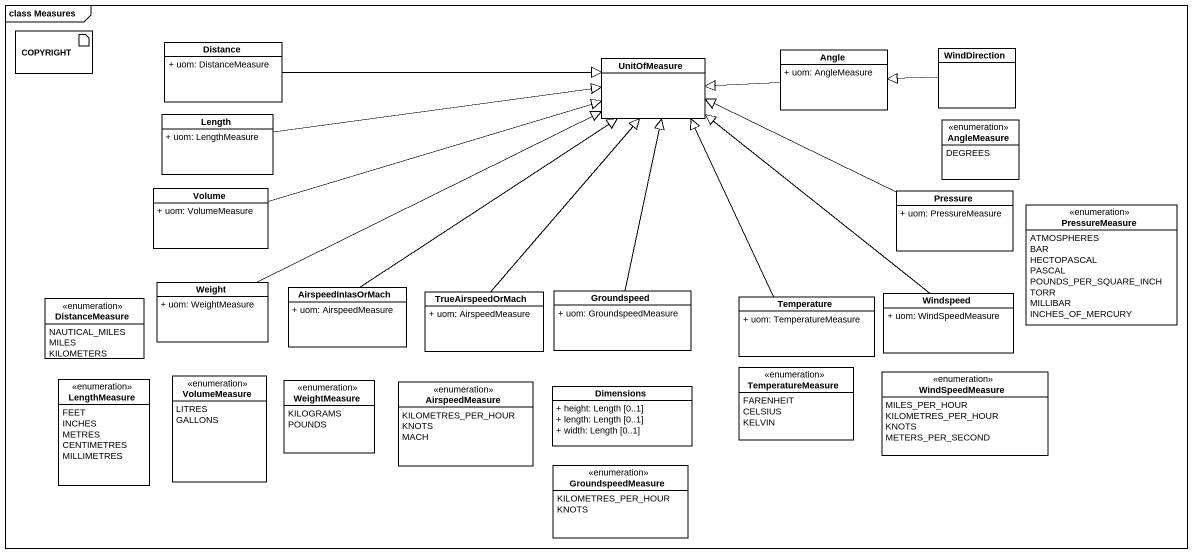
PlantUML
@startuml
mainframe class Measures
allowmixing
hide circle
hide empty members
skinparam classAttributeIconSize 0
artifact COPYRIGHT
class Distance {
  + uom: DistanceMeasure
}
class UnitOfMeasure
class Angle {
  + uom: AngleMeasure
}
class WindDirection
class Length {
  + uom: LengthMeasure
}
enum AngleMeasure {
  DEGREES
}
class Volume {
  + uom: VolumeMeasure
}
class Pressure {
  + uom: PressureMeasure
}
enum PressureMeasure {
  ATMOSPHERES
  BAR
  HECTOPASCAL
  PASCAL
  POUNDS_PER_SQUARE_INCH
  TORR
  MILLIBAR
  INCHES_OF_MERCURY
}
enum DistanceMeasure {
  NAUTICAL_MILES
  MILES
  KILOMETERS
}
class Weight {
  + uom: WeightMeasure
}
class AirspeedInIasOrMach {
  + uom: AirspeedMeasure
}
class TrueAirspeedOrMach {
  + uom: AirspeedMeasure
}
class Groundspeed {
  + uom: GroundspeedMeasure
}
class Temperature {
  + uom: TemperatureMeasure
}
class Windspeed {
  + uom: WindSpeedMeasure
}
enum LengthMeasure {
  FEET
  INCHES
  METRES
  CENTIMETRES
  MILLIMETRES
}
enum VolumeMeasure {
  LITRES
  GALLONS
}
enum WeightMeasure {
  KILOGRAMS
  POUNDS
}
enum AirspeedMeasure {
  KILOMETRES_PER_HOUR
  KNOTS
  MACH
}
class Dimensions {
  + height: Length [0..1]
  + length: Length [0..1]
  + width: Length [0..1]
}
enum TemperatureMeasure {
  FARENHEIT
  CELSIUS
  KELVIN
}
enum WindSpeedMeasure {
  MILES_PER_HOUR
  KILOMETRES_PER_HOUR
  KNOTS
  METERS_PER_SECOND
}
enum GroundspeedMeasure {
  KILOMETRES_PER_HOUR
  KNOTS
}
Distance -right-|> UnitOfMeasure
Angle -left-|> UnitOfMeasure
WindDirection -left-|> Angle
Length -right-|> UnitOfMeasure
Volume -right-|> UnitOfMeasure
Pressure -left-|> UnitOfMeasure
Weight -right-|> UnitOfMeasure
AirspeedInIasOrMach -up-|> UnitOfMeasure
TrueAirspeedOrMach -up-|> UnitOfMeasure
Groundspeed -up-|> UnitOfMeasure
Temperature -up-|> UnitOfMeasure
Windspeed -up-|> UnitOfMeasure
@enduml
